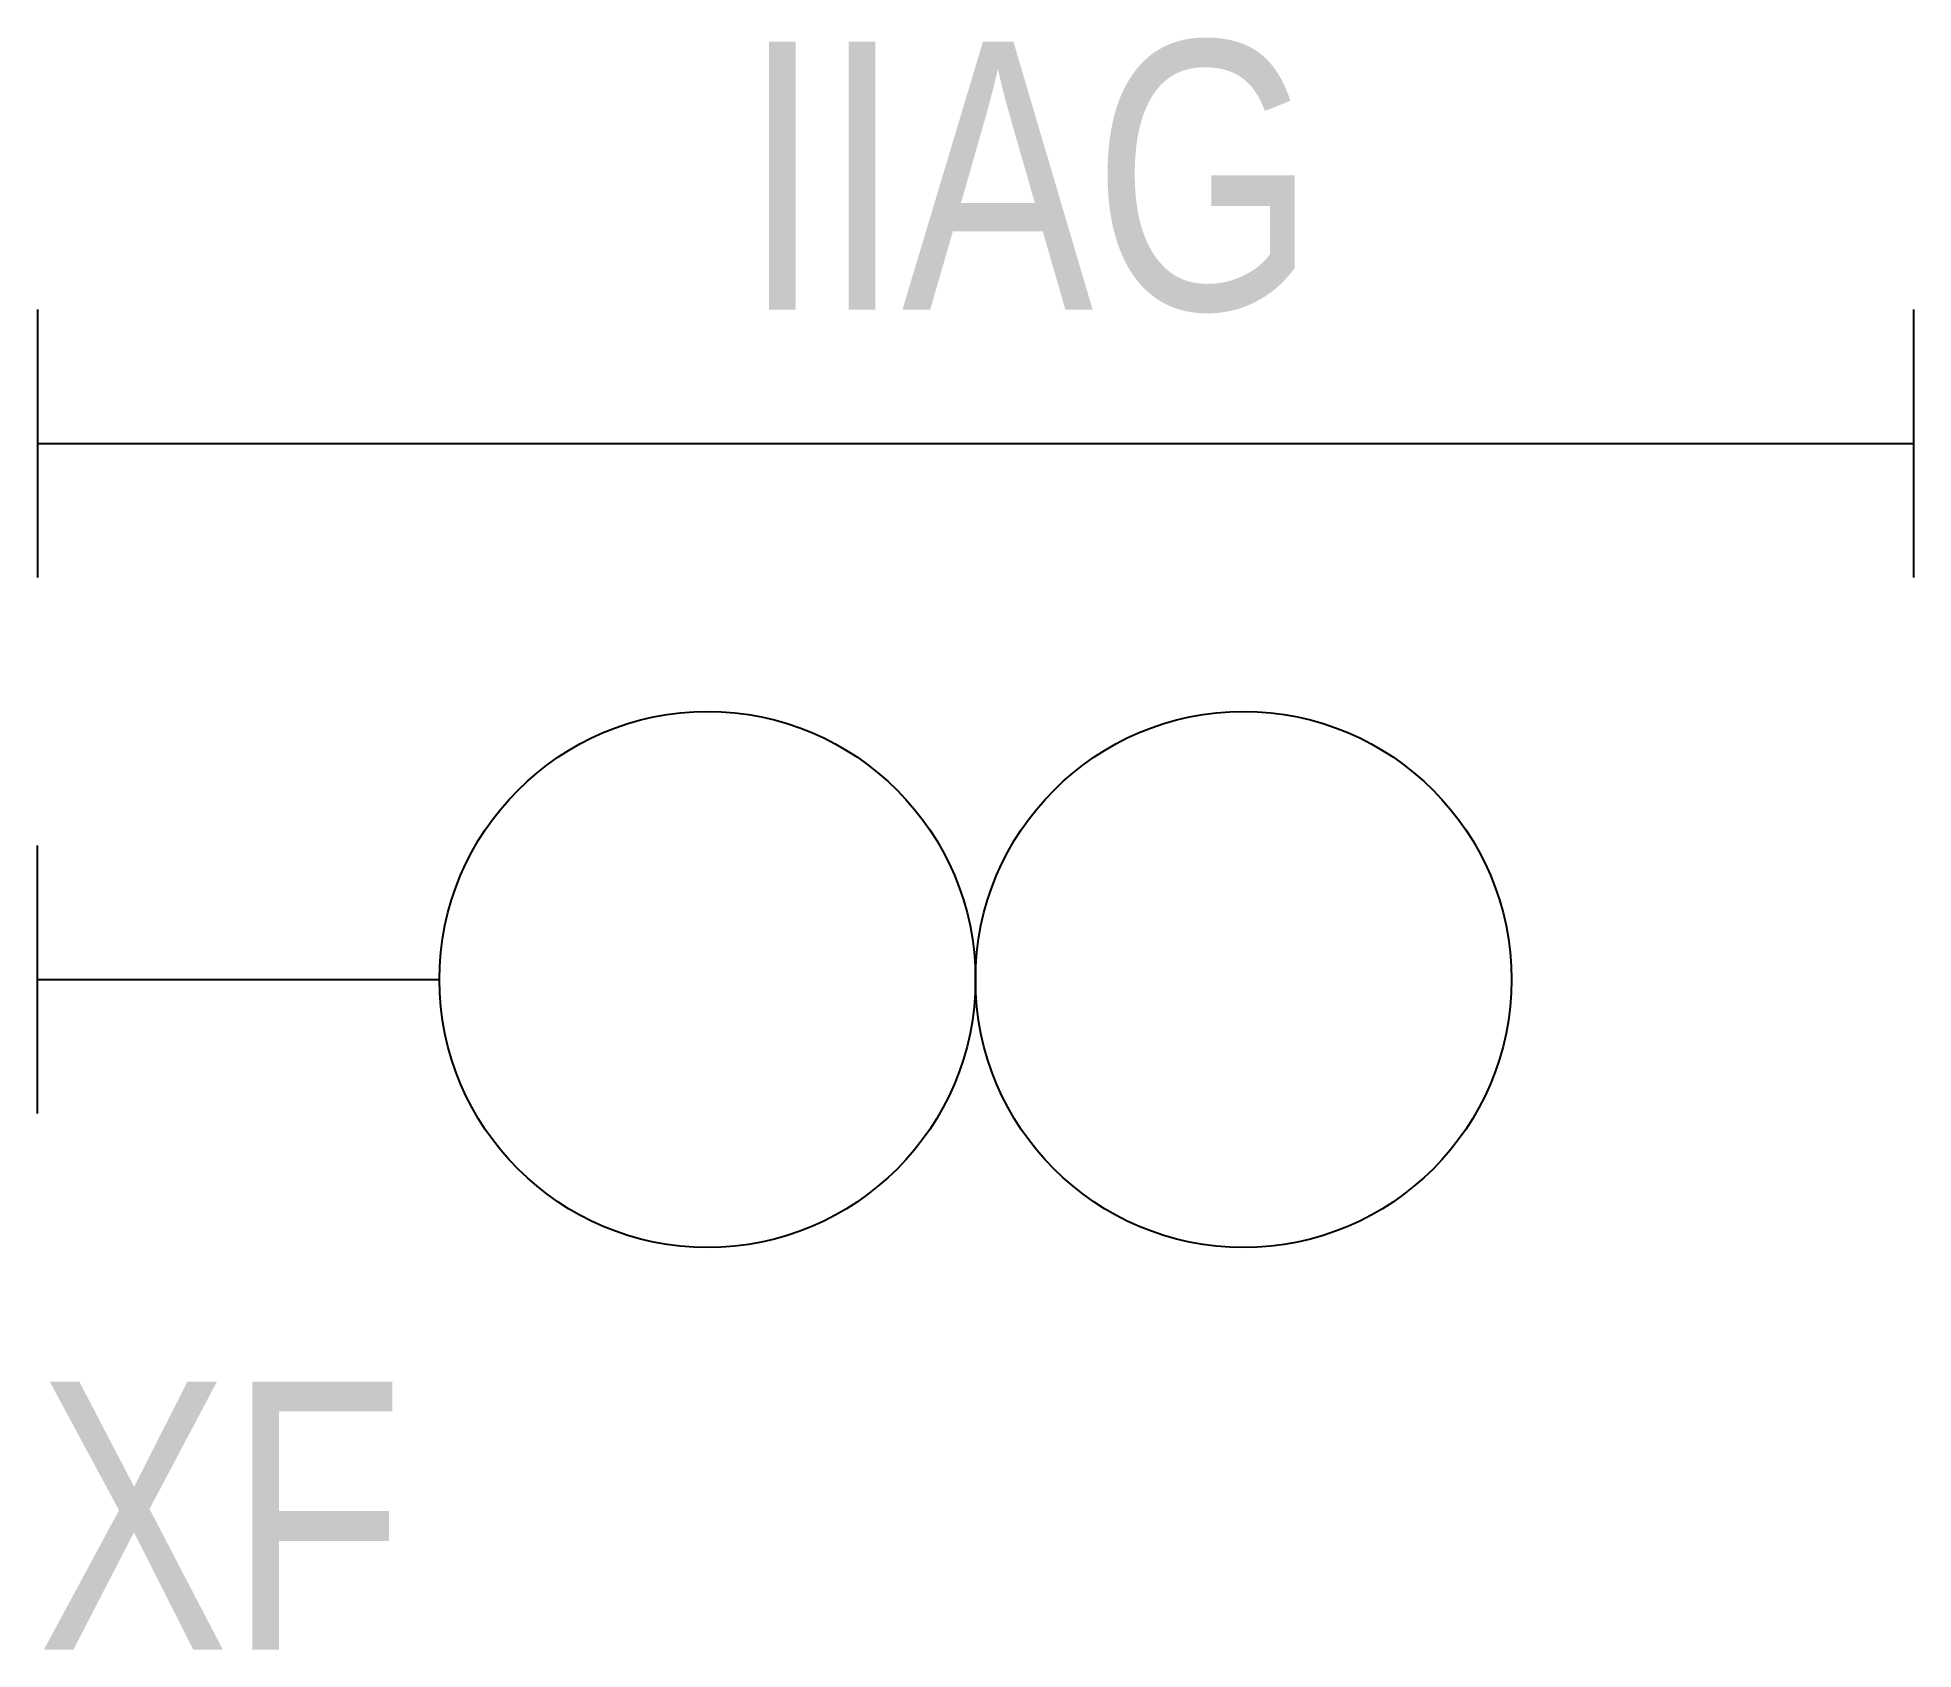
# Model space of a CAD drawing. Extents: x 16.5 to 30.5, y -16 to -4.
import ezdxf

# ---------------------------------------------------------------- set-up
doc = ezdxf.new("R2010")
doc.units = 0
doc.layers.get('0').update_dxf_attribs({"linetype": 'CONTINUOUS'})

msp = doc.modelspace()

# ---------------------------------------------------------------- linework, layer by layer
at = {"color": 1}
for p, q in [((16.53, -12.048), (16.53, -10.048)), ((16.53, -11.048), (19.53, -11.048))]:
    msp.add_line(p, q, dxfattribs=at)
at = {"color": 1, "linetype": 'Continuous'}
msp.add_lwpolyline([(16.53, -6.048), (16.53, -8.048)], dxfattribs=at)
at = {"linetype": 'Continuous'}
for points in [[(30.53, -6.048), (30.53, -8.048)], [(16.53, -7.048), (30.53, -7.048)]]:
    msp.add_lwpolyline(points, dxfattribs=at)
at = {"color": 1}
for centre in [(21.53, -11.048), (25.53, -11.048)]:
    msp.add_circle(centre, 2, dxfattribs=at)

# ---------------------------------------------------------------- texts
at = {"color": 1, "linetype": 'Continuous', "width": 0.8}
for s, p in [('IIAG', (21.792, -6.048)), ('XF', (16.53, -16.048))]:
    msp.add_text(s, height=2, dxfattribs=at).set_placement(p)

doc.saveas('drawing.dxf')
